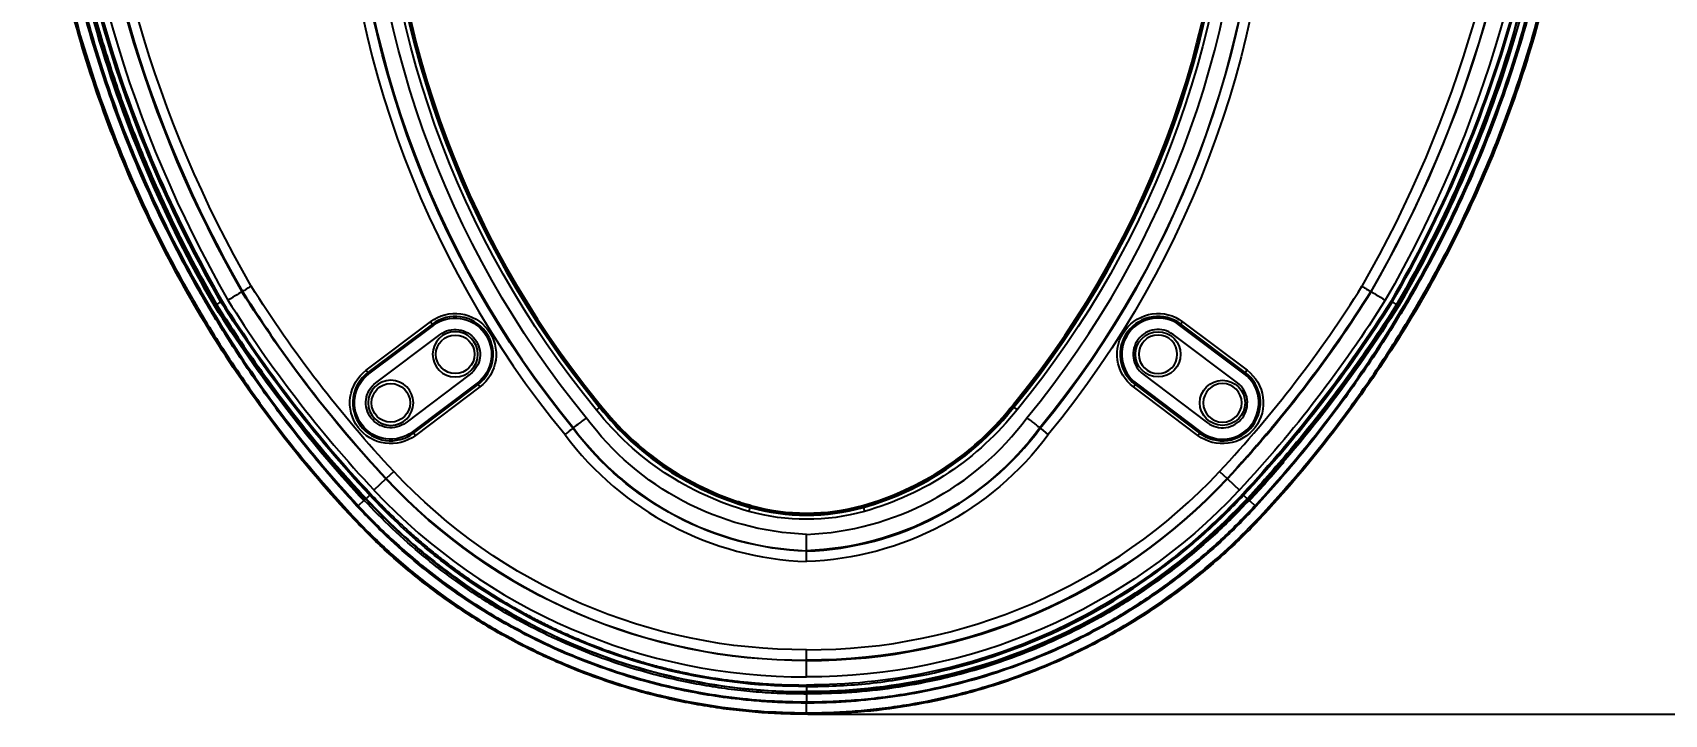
# Model space of a CAD drawing. Header units: millimetres. Extents: x 28 to 2425, y 8 to 1657.
# Drawn here: x 1757 to 2150.1, y 871.2 to 1035.6 of the extents above; entities that cross this region are included whole.
import ezdxf

# ---------------------------------------------------------------- set-up
doc = ezdxf.new("R2010")
doc.units = ezdxf.units.MM
doc.layers.get('Defpoints').update_dxf_attribs({"linetype": 'CONTINUOUS'})
doc.layers.add('1LINE', color=7, linetype='CONTINUOUS')
doc.styles.add('Annotative', font='malgun.ttf')
doc.dimstyles.new('WOO', dxfattribs={"dimtxt": 20, "dimasz": 2, "dimexe": 1.25, "dimexo": 0.3, "dimgap": 1, "dimtad": 1, "dimdec": 1, "dimzin": 1, "dimdsep": 46, "dimtxsty": 'Annotative', "dimcen": 0, "dimclrd": 1, "dimclre": 1, "dimclrt": 2, "dimadec": 0, "dimazin": 0, "dimtfac": 1, "dimtdec": 1, "dimtofl": 0, "dimtmove": 0, "dimatfit": 3, "dimfxl": 0, "dimarcsym": 0})

# ---------------------------------------------------------------- blocks, each defined once
blk = doc.blocks.new('*D14')
at = {"layer": '1LINE', "color": 1, "lineweight": -2}
for p, q in [((2013.95, 1333.25), (2249.57, 1333.25)), ((2248.32, 1331.25), (2248.32, 873.21)), ((1943.76, 871.21), (2249.57, 871.21))]:
    blk.add_line(p, q, dxfattribs=at)
at = {"layer": '1LINE', "color": 1}
for points in [[(2247.99, 1331.25), (2248.66, 1331.25), (2248.32, 1333.25)], [(2247.99, 873.21), (2248.66, 873.21), (2248.32, 871.21)]]:
    blk.add_solid(points, dxfattribs=at)
at = {"layer": 'Defpoints', "color": 0}
for p in [(2013.65, 1333.25), (1943.46, 871.21), (2248.32, 871.21)]:
    blk.add_point(p, dxfattribs=at)
at = {"layer": '1LINE', "color": 2, "insert": (2236.99, 1102.23), "char_height": 20, "attachment_point": 5, "rotation": 90, "style": 'Annotative'}
blk.add_mtext('462', dxfattribs=at)
blk = doc.blocks.new('*D15')
at = {"layer": '1LINE', "color": 1, "lineweight": -2}
for p, q in [((2013.95, 1383.25), (2293.16, 1383.25)), ((2291.91, 1381.25), (2291.91, 873.21)), ((1943.76, 871.21), (2293.16, 871.21))]:
    blk.add_line(p, q, dxfattribs=at)
at = {"layer": '1LINE', "color": 1}
for points in [[(2291.57, 1381.25), (2292.24, 1381.25), (2291.91, 1383.25)], [(2291.57, 873.21), (2292.24, 873.21), (2291.91, 871.21)]]:
    blk.add_solid(points, dxfattribs=at)
at = {"layer": 'Defpoints', "color": 0}
for p in [(2013.65, 1383.25), (1943.46, 871.21), (2291.91, 871.21)]:
    blk.add_point(p, dxfattribs=at)
at = {"layer": '1LINE', "color": 2, "insert": (2280.57, 1127.23), "char_height": 20, "attachment_point": 5, "rotation": 90, "style": 'Annotative'}
blk.add_mtext('500', dxfattribs=at)

msp = doc.modelspace()

# ---------------------------------------------------------------- linework, layer by layer
at = {"layer": '1LINE', "linetype": 'Continuous'}
for p, q in [((2086.1, 969.69), (2086.1, 969.69)), ((1837.36, 954.19), (1852.88, 965.88)), ((1853.3, 965.32), (1837.78, 953.63)), ((1838.02, 953.31), (1853.54, 965.01)), ((1852.88, 965.88), (1853.3, 965.32)), ((2048.9, 953.31), (2033.38, 965.01)), ((2034.04, 965.88), (2033.62, 965.32)), ((2049.14, 953.63), (2033.62, 965.32)), ((2034.04, 965.88), (2049.56, 954.19)), ((1839.68, 951.11), (1855.2, 962.81)), ((2047.25, 951.11), (2031.72, 962.81)), ((1837.36, 954.19), (1837.78, 953.63)), ((1862.42, 953.23), (1846.9, 941.53)), ((2024.5, 953.23), (2040.03, 941.53)), ((2049.56, 954.19), (2049.14, 953.63)), ((1864.07, 951.03), (1848.55, 939.33)), ((1848.79, 939.01), (1864.31, 950.71)), ((1864.74, 950.15), (1849.21, 938.45)), ((1864.74, 950.15), (1864.31, 950.71)), ((2022.19, 950.15), (2022.61, 950.71)), ((2037.71, 938.45), (2022.19, 950.15)), ((2022.61, 950.71), (2038.13, 939.01)), ((2022.85, 951.03), (2038.37, 939.33)), ((1893.07, 946.66), (1892.83, 946.47)), ((1894.51, 944.88), (1894.28, 944.69)), ((1992.44, 944.92), (1992.68, 944.73)), ((1993.96, 946.79), (1994.19, 946.6)), ((1849.21, 938.45), (1848.79, 939.01)), ((2037.71, 938.45), (2038.13, 939.01)), ((1842.09, 928), (1839.19, 925.29)), ((1842.09, 928), (1842.19, 928.09)), ((1843.99, 929.77), (1842.19, 928.09)), ((2042.93, 929.77), (2044.73, 928.09)), ((2044.83, 928), (2044.73, 928.09)), ((2044.83, 928), (2047.74, 925.29)), ((1836.76, 922.75), (1835.44, 921.52)), ((1836.89, 922.8), (1837.11, 923)), ((1929.79, 921.11), (1929.52, 920.15)), ((1929.93, 921.59), (1929.85, 921.3)), ((1957, 921.59), (1957.08, 921.3)), ((1957.13, 921.11), (1957.4, 920.15)), ((2050.03, 922.8), (2049.81, 923)), ((2050.16, 922.75), (2051.48, 921.52)), ((1943.46, 871.56), (1943.46, 873.92))]:
    msp.add_line(p, q, dxfattribs=at)
at = {"layer": '1LINE', "linetype": 'Continuous', "extrusion": (0, 0, -1)}
for centre, radius in [((-1858.81, 958.02), 5.45), ((-2028.11, 958.02), 4.65), ((-1843.29, 946.32), 5.45), ((-2043.64, 946.32), 4.65)]:
    msp.add_circle(centre, radius, dxfattribs=at)
at = {"layer": '1LINE', "linetype": 'Continuous'}
for centre, radius in [((2028.11, 958.02), 5.45), ((1858.81, 958.02), 4.65), ((2043.64, 946.32), 5.45), ((1843.29, 946.32), 4.65)]:
    msp.add_circle(centre, radius, dxfattribs=at)
for centre, radius, start, end in [((2060.18, 1118.33), 295.42, 182.3989, 209.8965), ((2060.18, 1118.33), 291.35, 182.3969, 209.8817), ((1826.74, 1118.33), 288.89, 330.1275, 357.6013), ((1826.74, 1118.33), 291.48, 330.1178, 357.6011), ((2069.68, 1090.06), 238.61, 179.763, 219.3872), ((2069.68, 1090.06), 236.01, 179.7651, 219.388), ((2069.68, 1090.06), 228, 179.7451, 219.4412), ((2069.68, 1090.06), 227.5, 179.7439, 219.0729), ((1817.24, 1090.06), 228, 320.5815, 0.2549), ((1817.24, 1090.06), 227.5, 320.967, 0.2561), ((1817.24, 1090.06), 232.07, 320.5876, 0.2373), ((1817.24, 1090.06), 236.15, 320.6128, 0.2344), ((2059.45, 1130.79), 301.21, 212.0215, 223.0142), ((2059.45, 1130.79), 297.13, 212.036, 223.0142), ((1827.47, 1130.79), 294.67, 316.9858, 327.955), ((1827.47, 1130.79), 297.27, 316.9858, 327.9645), ((-1988.66, -2204.88), 4999.7, 39.04663, 39.07291), ((1948.88, 988.98), 70.5, 218.3741, 254.2951), ((1948.88, 988.98), 70, 219.0466, 254.2951), ((1938.05, 988.98), 70, 285.7049, 320.9945), ((1938.05, 988.98), 70.5, 285.7049, 321.6984), ((5877.87, -2202.05), 4999.7, 140.96699, 140.9945), ((1946.21, 983.96), 73.35, 216.5428, 267.8556), ((1940.72, 983.96), 69.41, 272.2662, 323.5371), ((1940.72, 983.96), 73.48, 272.1405, 323.4546), ((1946.21, 983.96), 75.95, 216.6375, 267.929), ((1942.93, 1022.07), 137.77, 223.0142, 270.2229), ((1944, 1022.07), 135.3, 269.773, 316.9858), ((1944, 1022.07), 137.9, 269.7773, 316.9858), ((1942.93, 1022.07), 141.84, 223.1196, 270.2165), ((1943.46, 969.73), 50.5, 254.2951, 285.7049), ((1943.46, 969.73), 50, 254.2951, 285.7049)]:
    msp.add_arc(centre, radius, start, end, dxfattribs=at)
at = {"layer": '1LINE', "linetype": 'Continuous', "extrusion": (0, 0, -1)}
for centre, radius, start, end in [((-2060.18, 1118.33), 291.48, 330.1178, 357.6011), ((-2060.18, 1118.33), 288.89, 330.1275, 357.6013), ((-1826.74, 1118.33), 291.35, 182.3969, 209.8817), ((-1826.74, 1118.33), 295.42, 182.3989, 209.8965), ((-2069.68, 1090.06), 236.15, 320.6128, 0.2344), ((-2069.68, 1090.06), 232.07, 320.5876, 0.2373), ((-2069.68, 1090.06), 229, 320.5611, 0.2523), ((-2069.68, 1090.06), 227.8, 320.9271, 0.2554), ((-1817.24, 1090.06), 229, 179.7477, 219.416), ((-1817.24, 1090.06), 227.8, 179.7446, 219.033), ((-1817.24, 1090.06), 236.01, 179.7651, 219.388), ((-1817.24, 1090.06), 238.61, 179.763, 219.3872), ((-2059.45, 1130.79), 297.27, 316.9858, 327.9645), ((-2059.45, 1130.79), 294.67, 316.9858, 327.955), ((-1827.47, 1130.79), 297.13, 212.036, 223.0142), ((-1827.47, 1130.79), 301.21, 212.0215, 223.0142), ((-1948.88, 988.98), 71.5, 285.7049, 321.6184), ((1988.66, -2204.88), 5000, 140.92709, 140.95337), ((-1948.88, 988.98), 70.3, 285.7049, 320.9534), ((-1938.05, 988.98), 70.3, 219.0055, 254.2951), ((-1938.05, 988.98), 71.5, 218.3094, 254.2951), ((-5877.87, -2202.05), 5000, 39.0055, 39.03301), ((-1946.21, 983.96), 73.48, 272.1405, 323.4546), ((-1946.21, 983.96), 69.41, 272.2662, 323.5371), ((-1940.72, 983.96), 73.35, 216.5428, 267.8556), ((-1940.72, 983.96), 75.95, 216.6375, 267.929), ((-1942.93, 1022.07), 137.9, 269.7773, 316.9858), ((-1942.93, 1022.07), 135.3, 269.773, 316.9858), ((-1944, 1022.07), 137.77, 223.0142, 270.2229), ((-1944, 1022.07), 141.84, 223.1196, 270.2165), ((-1943.46, 969.73), 51.5, 254.2951, 285.7049), ((-1943.46, 969.73), 50.3, 254.2951, 285.7049)]:
    msp.add_arc(centre, radius, start, end, dxfattribs=at)
at = {"layer": '1LINE', "linetype": 'Continuous'}
for centre, major_axis, ratio, start_param, end_param in [((1835.22, 921.32), (0.22, 0.203), 0.01064, 0.12218, 1.560981), ((2051.7, 921.32), (-0.22, 0.203), 0.01064, 4.722204, 6.161005), ((1833.48, 919.71), (0.257, 0.237), 0.010238, 1.561351, 3.263772), ((2053.44, 919.71), (0.257, -0.237), 0.010238, 6.161006, 7.863427)]:
    msp.add_ellipse(centre, major_axis=major_axis, ratio=ratio, start_param=start_param, end_param=end_param, dxfattribs=at)
for points, degree, knots in [([(1833.23, 919.48), (1821.47, 932.22), (1811.02, 945.83), (1797.26, 967.46), (1792.99, 974.88), (1785.09, 990.13), (1781.45, 998.01), (1771.66, 1021.99), (1766.65, 1038.35), (1761.35, 1063.41), (1759.95, 1071.85), (1757.91, 1088.92), (1757.26, 1097.56), (1757.01, 1106.2)], 3, [0, 0, 0, 0, 0.25, 0.25, 0.375, 0.375, 0.5, 0.5, 0.75, 0.75, 0.875, 0.875, 1, 1, 1, 1]), ([(1757.36, 1106.25), (1757.47, 1103.38), (1757.68, 1097.63), (1758.34, 1089.03), (1759.37, 1079.06), (1760.99, 1067.75), (1764.15, 1050.94), (1769.51, 1030.21), (1778.17, 1005.96), (1787.18, 986.45), (1795.41, 971.38), (1802.8, 959.16), (1811.64, 946.17), (1822.06, 932.53), (1829.67, 923.99), (1833.48, 919.72)], 3, [0, 0, 0, 0, 0.041983, 0.083938, 0.125902, 0.188283, 0.250659, 0.375347, 0.500034, 0.625611, 0.687896, 0.750197, 0.833482, 0.916651, 1, 1, 1, 1]), ([(1835.22, 921.32), (1833.31, 923.43), (1829.49, 927.63), (1824.02, 934.15), (1818.73, 940.81), (1813.65, 947.63), (1808.76, 954.59), (1803.32, 962.88), (1797.45, 972.57), (1789.29, 987.53), (1780.36, 1006.88), (1771.77, 1030.94), (1766.45, 1051.51), (1763.31, 1068.18), (1761.52, 1080.82), (1760.26, 1093.56), (1759.9, 1102.1), (1759.72, 1106.38)], 3, [0, 0, 0, 0, 0.041718, 0.083354, 0.124946, 0.166531, 0.208144, 0.249825, 0.31212, 0.374408, 0.499983, 0.62466, 0.749351, 0.81172, 0.874106, 0.937039, 1, 1, 1, 1]), ([(1760.02, 1106.37), (1760.26, 1097.82), (1760.9, 1089.26), (1762.92, 1072.37), (1764.3, 1064.01), (1769.55, 1039.2), (1774.5, 1023.01), (1784.19, 999.26), (1787.79, 991.47), (1795.61, 976.37), (1799.83, 969.02), (1813.46, 947.6), (1823.8, 934.14), (1835.44, 921.52)], 3, [0, 0, 0, 0, 0.125, 0.125, 0.25, 0.25, 0.5, 0.5, 0.625, 0.625, 0.75, 0.75, 1, 1, 1, 1]), ([(1800.82, 969.69), (1794.81, 980.08), (1789.4, 990.85), (1779.95, 1012.88), (1775.89, 1024.15), (1769.15, 1047.22), (1766.51, 1058.9), (1762.63, 1082.56), (1761.39, 1094.54), (1760.84, 1106.54)], 3, [0, 0, 0, 0, 0.25, 0.25, 0.5, 0.5, 0.75, 0.75, 1, 1, 1, 1]), ([(1761.13, 1106.56), (1761.69, 1094.57), (1762.92, 1082.6), (1766.8, 1058.97), (1769.44, 1047.3), (1776.17, 1024.25), (1780.23, 1012.99), (1789.67, 990.99), (1795.07, 980.23), (1801.08, 969.84)], 3, [0, 0, 0, 0, 0.25, 0.25, 0.5, 0.5, 0.75, 0.75, 1, 1, 1, 1]), ([(1801.22, 969.94), (1789.16, 990.79), (1779.74, 1012.69), (1769.65, 1047.14), (1766.98, 1058.93), (1763.09, 1082.61), (1761.85, 1094.54), (1761.3, 1106.57)], 3, [0, 0, 0, 0, 0.5, 0.5, 0.75, 0.75, 1, 1, 1, 1]), ([(1761.45, 1106.58), (1761.55, 1104.68), (1761.91, 1098.16), (1763.09, 1084.33), (1766.28, 1062.49), (1771.39, 1040.82), (1777.38, 1022.09), (1781.44, 1011.19), (1784.84, 1002.98), (1788.12, 995.47), (1792.24, 986.78), (1796.98, 977.7), (1800.02, 972.35), (1801.34, 970.02)], 3, [0, 0, 0, 0, 0.039683, 0.136453, 0.289884, 0.500306, 0.600491, 0.700436, 0.74325, 0.786024, 0.871538, 0.944075, 1, 1, 1, 1]), ([(1802.37, 970.63), (1797.05, 979.96), (1792.11, 989.48), (1782.46, 1011.33), (1777.93, 1023.65), (1770.57, 1048.88), (1767.78, 1061.68), (1764.17, 1085.2), (1763.2, 1095.92), (1762.64, 1106.65)], 3, [0, 0, 0, 0, 0.224918, 0.224918, 0.499954, 0.499954, 0.774989, 0.774989, 1, 1, 1, 1]), ([(1762.99, 1106.67), (1763.62, 1094.76), (1764.76, 1082.94), (1768.62, 1059.54), (1771.22, 1047.93), (1777.89, 1025.01), (1781.95, 1013.77), (1791.33, 991.82), (1796.77, 981.18), (1802.68, 970.81)], 3, [0, 0, 0, 0, 0.25, 0.25, 0.5, 0.5, 0.75, 0.75, 1, 1, 1, 1]), ([(2051.48, 921.52), (2063.13, 934.14), (2073.46, 947.6), (2087.09, 969.02), (2091.32, 976.37), (2099.13, 991.47), (2102.73, 999.26), (2112.42, 1023.01), (2117.37, 1039.2), (2122.62, 1064.01), (2124.01, 1072.37), (2126.02, 1089.26), (2126.66, 1097.82), (2126.9, 1106.37)], 3, [0, 0, 0, 0, 0.25, 0.25, 0.375, 0.375, 0.5, 0.5, 0.75, 0.75, 0.875, 0.875, 1, 1, 1, 1]), ([(2127.2, 1106.38), (2127.09, 1103.53), (2126.88, 1097.83), (2126.24, 1089.3), (2125.21, 1079.41), (2123.61, 1068.18), (2120.47, 1051.51), (2115.16, 1030.94), (2106.57, 1006.88), (2097.64, 987.53), (2089.47, 972.57), (2082.14, 960.46), (2073.37, 947.56), (2063.03, 934.03), (2055.48, 925.56), (2051.7, 921.32)], 3, [0, 0, 0, 0, 0.041983, 0.083938, 0.125902, 0.188284, 0.25066, 0.375348, 0.500034, 0.625611, 0.687896, 0.750198, 0.833482, 0.916651, 1, 1, 1, 1]), ([(2053.44, 919.72), (2055.36, 921.84), (2059.21, 926.08), (2064.73, 932.65), (2070.06, 939.36), (2075.19, 946.23), (2080.11, 953.25), (2085.6, 961.61), (2091.51, 971.38), (2099.74, 986.45), (2108.75, 1005.96), (2117.41, 1030.21), (2122.77, 1050.94), (2125.94, 1067.75), (2127.74, 1080.49), (2129.02, 1093.33), (2129.38, 1101.94), (2129.56, 1106.25)], 3, [0, 0, 0, 0, 0.041718, 0.083355, 0.124947, 0.166531, 0.208145, 0.249825, 0.312121, 0.374409, 0.499983, 0.624661, 0.749352, 0.81172, 0.874107, 0.937039, 1, 1, 1, 1]), ([(2129.91, 1106.2), (2129.66, 1097.56), (2129.02, 1088.92), (2126.97, 1071.85), (2125.57, 1063.41), (2120.27, 1038.35), (2115.26, 1021.99), (2105.47, 998.01), (2101.83, 990.13), (2093.94, 974.88), (2089.67, 967.46), (2075.9, 945.83), (2065.45, 932.22), (2053.69, 919.48)], 3, [0, 0, 0, 0, 0.125, 0.125, 0.25, 0.25, 0.5, 0.5, 0.625, 0.625, 0.75, 0.75, 1, 1, 1, 1]), ([(2123.93, 1106.67), (2123.31, 1094.76), (2122.16, 1082.94), (2118.3, 1059.54), (2115.71, 1047.93), (2109.03, 1025.01), (2104.98, 1013.77), (2095.59, 991.82), (2090.16, 981.18), (2084.25, 970.81)], 3, [0, 0, 0, 0, 0.25, 0.25, 0.5, 0.5, 0.75, 0.75, 1, 1, 1, 1]), ([(2084.55, 970.63), (2090.49, 981.05), (2095.95, 991.75), (2105.38, 1013.83), (2109.44, 1025.13), (2116.12, 1048.15), (2118.74, 1059.88), (2122.56, 1083.28), (2123.67, 1094.96), (2124.28, 1106.65)], 3, [0, 0, 0, 0, 0.251507, 0.251507, 0.503014, 0.503014, 0.754521, 0.754521, 1, 1, 1, 1]), ([(2125.48, 1106.58), (2124.9, 1094.61), (2123.7, 1082.66), (2119.81, 1059), (2117.16, 1047.29), (2110.43, 1024.27), (2106.35, 1012.95), (2096.92, 991.01), (2091.54, 980.37), (2085.58, 970.02)], 3, [0, 0, 0, 0, 0.25, 0.25, 0.5, 0.5, 0.75, 0.75, 1, 1, 1, 1]), ([(2085.71, 969.94), (2088.58, 974.94), (2091.33, 979.99), (2096.65, 990.51), (2099.21, 995.98), (2106.39, 1012.63), (2110.52, 1024.08), (2117.34, 1047.39), (2120.02, 1059.25), (2122.94, 1077.23), (2123.73, 1083.24), (2124.93, 1095.03), (2125.34, 1100.8), (2125.62, 1106.57)], 3, [0, 0, 0, 0, 0.120506, 0.120506, 0.247008, 0.247008, 0.500012, 0.500012, 0.753016, 0.753016, 0.879518, 0.879518, 1, 1, 1, 1]), ([(2126.09, 1106.54), (2125.53, 1094.54), (2124.3, 1082.62), (2120.43, 1058.97), (2117.77, 1047.22), (2107.69, 1012.72), (2098.1, 990.42), (2086.1, 969.69)], 3, [0, 0, 0, 0, 0.25, 0.25, 0.5, 0.5, 1, 1, 1, 1]), ([(2085.84, 969.84), (2091.86, 980.24), (2097.23, 990.94), (2106.66, 1012.9), (2110.7, 1024.11), (2114.04, 1035.51)], 3, [0, 0, 0, 0, 0.501977, 0.501977, 1, 1, 1, 1]), ([(2107.06, 1013.84), (2106.3, 1011.85), (2105.51, 1009.87), (2101.48, 1000.02), (2097.88, 992.25), (2091.97, 980.89), (2089.89, 977.11), (2087.72, 973.39)], 3, [0, 0, 0, 0, 0.142604, 0.142604, 0.710463, 0.710463, 1, 1, 1, 1]), ([(1807.45, 973.1), (1807.31, 973.02), (1806.89, 972.77), (1805.66, 972.03), (1804.87, 971.55), (1804.07, 971.08)], 3, [0, 0, 0, 0, 0.5, 0.5, 1, 1, 1, 1]), ([(1809.68, 974.44), (1809.66, 974.43), (1809.65, 974.42), (1809.38, 974.26), (1809.11, 974.1), (1808.65, 973.82), (1808.44, 973.7), (1808.08, 973.48), (1807.93, 973.39), (1807.69, 973.25), (1807.61, 973.2), (1807.57, 973.17)], 3, [0, 0, 0, 0, 0.014776, 0.014776, 0.275581, 0.275581, 0.517071, 0.517071, 0.758535, 0.758535, 1, 1, 1, 1]), ([(2077.24, 974.44), (2077.26, 974.43), (2077.27, 974.42), (2077.55, 974.26), (2077.81, 974.1), (2078.27, 973.82), (2078.48, 973.7), (2078.84, 973.48), (2079, 973.39), (2079.23, 973.25), (2079.31, 973.2), (2079.35, 973.17)], 3, [0, 0, 0, 0, 0.014776, 0.014776, 0.275581, 0.275581, 0.517071, 0.517071, 0.758535, 0.758535, 1, 1, 1, 1]), ([(2079.47, 973.1), (2079.61, 973.02), (2080.03, 972.77), (2081.26, 972.03), (2082.05, 971.55), (2082.85, 971.08)], 3, [0, 0, 0, 0, 0.5, 0.5, 1, 1, 1, 1]), ([(1801.08, 969.84), (1801.07, 969.84), (1801.07, 969.84), (1801.04, 969.82), (1801.02, 969.81), (1800.97, 969.78), (1800.94, 969.76), (1800.9, 969.73), (1800.88, 969.72), (1800.85, 969.7), (1800.84, 969.7), (1800.82, 969.69), (1800.82, 969.69), (1800.82, 969.69)], 3, [0, 0, 0, 0, 0.036177, 0.036177, 0.194263, 0.194263, 0.395725, 0.395725, 0.597157, 0.597157, 0.798578, 0.798578, 1, 1, 1, 1]), ([(1801.08, 969.84), (1808.94, 957.33), (1817.99, 945.57), (1827, 933.86), (1837.11, 923)], 2, [0, 0, 0, 0.5, 0.5, 1, 1, 1]), ([(1801.34, 970.02), (1802.84, 967.68), (1806.07, 962.63), (1809.47, 957.71), (1811.33, 955.1)], 3, [0, 0, 0, 0, 0.464531, 1, 1, 1, 1]), ([(1852.88, 965.88), (1854.96, 967.45), (1857.6, 968.14), (1862.77, 967.4), (1865.13, 966), (1868.24, 961.87), (1868.92, 959.2), (1868.2, 954.09), (1866.82, 951.72), (1864.74, 950.15)], 3, [0, 0, 0, 0, 0.25, 0.25, 0.5, 0.5, 0.75, 0.75, 1, 1, 1, 1]), ([(1864.31, 950.71), (1866.24, 952.16), (1867.54, 954.38), (1868.2, 959.1), (1867.55, 961.61), (1864.69, 965.42), (1862.48, 966.74), (1857.7, 967.42), (1855.23, 966.78), (1853.3, 965.32)], 3, [0, 0, 0, 0, 0.25, 0.25, 0.5, 0.5, 0.75, 0.75, 1, 1, 1, 1]), ([(1853.54, 965.01), (1855.39, 966.4), (1857.75, 967), (1862.32, 966.36), (1864.43, 965.1), (1867.17, 961.45), (1867.79, 959.06), (1867.15, 954.54), (1865.92, 952.42), (1864.07, 951.03)], 3, [0, 0, 0, 0, 0.25, 0.25, 0.5, 0.5, 0.75, 0.75, 1, 1, 1, 1]), ([(2022.19, 950.15), (2020.11, 951.72), (2018.72, 954.09), (2018, 959.2), (2018.69, 961.87), (2021.79, 966), (2024.15, 967.4), (2029.32, 968.14), (2031.96, 967.45), (2034.04, 965.88)], 3, [0, 0, 0, 0, 0.25, 0.25, 0.5, 0.5, 0.75, 0.75, 1, 1, 1, 1]), ([(2033.62, 965.32), (2031.69, 966.78), (2029.22, 967.42), (2024.44, 966.74), (2022.23, 965.42), (2019.37, 961.61), (2018.72, 959.1), (2019.39, 954.38), (2020.68, 952.16), (2022.61, 950.71)], 3, [0, 0, 0, 0, 0.25, 0.25, 0.5, 0.5, 0.75, 0.75, 1, 1, 1, 1]), ([(2033.38, 965.01), (2031.53, 966.4), (2029.17, 967), (2024.6, 966.36), (2022.49, 965.1), (2019.75, 961.45), (2019.13, 959.06), (2019.77, 954.54), (2021, 952.42), (2022.85, 951.03)], 3, [0, 0, 0, 0, 0.25, 0.25, 0.5, 0.5, 0.75, 0.75, 1, 1, 1, 1]), ([(2049.81, 923), (2059.92, 933.86), (2068.93, 945.57), (2077.98, 957.33), (2085.84, 969.84)], 2, [0, 0, 0, 0.5, 0.5, 1, 1, 1]), ([(2085.84, 969.84), (2085.85, 969.84), (2085.85, 969.84), (2085.88, 969.82), (2085.9, 969.81), (2085.95, 969.78), (2085.98, 969.76), (2086.02, 969.73), (2086.04, 969.72), (2086.08, 969.7), (2086.09, 969.7), (2086.1, 969.69), (2086.1, 969.69), (2086.1, 969.69)], 3, [0, 0, 0, 0, 0.036177, 0.036177, 0.194263, 0.194263, 0.395725, 0.395725, 0.597157, 0.597157, 0.798578, 0.798578, 1, 1, 1, 1]), ([(1855.2, 962.81), (1855.83, 963.29), (1856.55, 963.63), (1858.06, 964.02), (1858.89, 964.07), (1861.16, 963.75), (1862.66, 962.87), (1864.53, 960.39), (1864.97, 958.74), (1864.53, 955.63), (1863.68, 954.17), (1862.42, 953.23)], 3, [0, 0, 0, 0, 0.125, 0.125, 0.25, 0.25, 0.5, 0.5, 0.75, 0.75, 1, 1, 1, 1]), ([(2031.72, 962.81), (2031.09, 963.29), (2030.37, 963.63), (2028.86, 964.02), (2028.04, 964.07), (2025.77, 963.75), (2024.26, 962.87), (2022.39, 960.39), (2021.95, 958.74), (2022.39, 955.63), (2023.25, 954.17), (2024.5, 953.23)], 3, [0, 0, 0, 0, 0.125, 0.125, 0.25, 0.25, 0.5, 0.5, 0.75, 0.75, 1, 1, 1, 1]), ([(1811.33, 955.1), (1811.38, 955.03), (1813.63, 951.88), (1819.26, 944.29), (1825.16, 936.99), (1828.8, 932.76)], 3, [0, 0, 0, 0, 0.008417, 0.40926, 1, 1, 1, 1]), ([(1849.21, 938.45), (1847.13, 936.88), (1844.48, 936.2), (1839.34, 936.93), (1836.97, 938.33), (1833.86, 942.46), (1833.17, 945.14), (1833.89, 950.24), (1835.28, 952.62), (1837.36, 954.19)], 3, [0, 0, 0, 0, 0.25, 0.25, 0.5, 0.5, 0.75, 0.75, 1, 1, 1, 1]), ([(1837.78, 953.63), (1835.85, 952.17), (1834.56, 949.96), (1833.89, 945.23), (1834.54, 942.72), (1837.41, 938.91), (1839.62, 937.6), (1844.4, 936.92), (1846.86, 937.56), (1848.79, 939.01)], 3, [0, 0, 0, 0, 0.25, 0.25, 0.5, 0.5, 0.75, 0.75, 1, 1, 1, 1]), ([(1848.55, 939.33), (1846.71, 937.94), (1844.35, 937.33), (1839.78, 937.98), (1837.67, 939.24), (1834.92, 942.88), (1834.3, 945.28), (1834.94, 949.8), (1836.17, 951.92), (1838.02, 953.31)], 3, [0, 0, 0, 0, 0.25, 0.25, 0.5, 0.5, 0.75, 0.75, 1, 1, 1, 1]), ([(2049.56, 954.19), (2051.64, 952.62), (2053.03, 950.24), (2053.75, 945.14), (2053.06, 942.46), (2049.95, 938.33), (2047.59, 936.93), (2042.44, 936.2), (2039.79, 936.88), (2037.71, 938.45)], 3, [0, 0, 0, 0, 0.25, 0.25, 0.5, 0.5, 0.75, 0.75, 1, 1, 1, 1]), ([(2038.13, 939.01), (2040.06, 937.56), (2042.52, 936.92), (2047.31, 937.6), (2049.51, 938.91), (2052.38, 942.72), (2053.03, 945.23), (2052.36, 949.96), (2051.07, 952.17), (2049.14, 953.63)], 3, [0, 0, 0, 0, 0.25, 0.25, 0.5, 0.5, 0.75, 0.75, 1, 1, 1, 1]), ([(2038.37, 939.33), (2040.22, 937.94), (2042.57, 937.33), (2047.15, 937.98), (2049.25, 939.24), (2052, 942.88), (2052.62, 945.28), (2051.98, 949.8), (2050.75, 951.92), (2048.9, 953.31)], 3, [0, 0, 0, 0, 0.25, 0.25, 0.5, 0.5, 0.75, 0.75, 1, 1, 1, 1]), ([(1846.9, 941.53), (1845.64, 940.58), (1844.02, 940.16), (1841.66, 940.49), (1840.91, 940.76), (1839.56, 941.55), (1838.95, 942.1), (1837.57, 943.93), (1837.13, 945.61), (1837.56, 948.7), (1838.41, 950.16), (1839.68, 951.11)], 3, [0, 0, 0, 0, 0.25, 0.25, 0.375, 0.375, 0.5, 0.5, 0.75, 0.75, 1, 1, 1, 1]), ([(2040.03, 941.53), (2041.28, 940.58), (2042.9, 940.16), (2045.26, 940.49), (2046.01, 940.76), (2047.36, 941.55), (2047.97, 942.1), (2049.35, 943.93), (2049.79, 945.61), (2049.36, 948.7), (2048.52, 950.16), (2047.25, 951.11)], 3, [0, 0, 0, 0, 0.25, 0.25, 0.375, 0.375, 0.5, 0.5, 0.75, 0.75, 1, 1, 1, 1]), ([(1892.83, 944.59), (1892.84, 944.59), (1892.85, 944.6), (1892.95, 944.68), (1893.04, 944.76), (1893.2, 944.89), (1893.28, 944.95), (1893.41, 945.05), (1893.46, 945.1), (1893.55, 945.17), (1893.58, 945.19), (1893.6, 945.21), (1893.61, 945.21), (1893.61, 945.21)], 3, [0, 0, 0, 0, 0.029784, 0.029784, 0.244537, 0.244537, 0.45929, 0.45929, 0.674039, 0.674039, 0.888778, 0.888778, 1, 1, 1, 1]), ([(1994.15, 944.66), (1994.14, 944.67), (1994.13, 944.67), (1994.07, 944.72), (1994.03, 944.76), (1993.9, 944.86), (1993.81, 944.93), (1993.67, 945.05), (1993.6, 945.1), (1993.49, 945.19), (1993.45, 945.22), (1993.39, 945.27), (1993.37, 945.28), (1993.37, 945.28)], 3, [0, 0, 0, 0, 0.029118, 0.029118, 0.140288, 0.140288, 0.355066, 0.355066, 0.569835, 0.569835, 0.784598, 0.784598, 1, 1, 1, 1]), ([(1887.17, 940.21), (1887.13, 940.17), (1887.03, 940.09), (1886.67, 939.8), (1886.07, 939.31), (1885.55, 938.88), (1885.27, 938.64)], 3, [0, 0, 0, 0, 0.187839, 0.417237, 0.688026, 1, 1, 1, 1]), ([(1890.38, 942.71), (1889.65, 942.14), (1888.92, 941.57), (1887.79, 940.69), (1887.4, 940.39), (1887.28, 940.29)], 3, [0, 0, 0, 0, 0.5, 0.5, 1, 1, 1, 1]), ([(1996.54, 942.71), (1996.55, 942.7), (1996.57, 942.69), (1996.94, 942.4), (1997.29, 942.13), (1997.96, 941.61), (1998.27, 941.36), (1998.82, 940.94), (1999.06, 940.75), (1999.42, 940.47), (1999.55, 940.36), (1999.63, 940.3), (1999.64, 940.29), (1999.65, 940.29)], 3, [0, 0, 0, 0, 0.010031, 0.010031, 0.251772, 0.251772, 0.493515, 0.493515, 0.735219, 0.735219, 0.976849, 0.976849, 1, 1, 1, 1]), ([(1828.8, 932.76), (1829.22, 932.28), (1832.02, 929.05), (1834.9, 925.9), (1837.34, 923.21)], 3, [0, 0, 0, 0, 0.150304, 1, 1, 1, 1]), ([(1943.46, 877.92), (1933.14, 877.88), (1922.94, 878.97), (1902.6, 883.47), (1892.76, 886.83), (1874.14, 895.47), (1865.18, 900.89), (1852.75, 910.28), (1848.82, 913.65), (1842.69, 919.38), (1840.44, 921.69), (1838.23, 924.04)], 3, [0, 0, 0, 0, 0.262479, 0.262479, 0.524983, 0.524983, 0.787486, 0.787486, 0.918737, 0.918737, 1, 1, 1, 1]), ([(1838.49, 924.28), (1859.39, 902.11), (1886.19, 890.3), (1913.73, 878.16), (1943.46, 878.27)], 2, [0, 0, 0, 0.5, 0.5, 1, 1, 1]), ([(2048.43, 924.28), (2045.06, 920.7), (2041.55, 917.25), (2034.17, 910.76), (2030.31, 907.7), (2018.29, 899.17), (2009.72, 894.26), (1991.72, 886.33), (1982.31, 883.29), (1963.08, 879.24), (1953.26, 878.28), (1943.46, 878.27)], 3, [0, 0, 0, 0, 0.125, 0.125, 0.25, 0.25, 0.5, 0.5, 0.75, 0.75, 1, 1, 1, 1]), ([(1943.46, 877.92), (1948.2, 877.92), (1952.92, 878.12), (1962.6, 879.07), (1967.54, 879.83), (1982.18, 882.88), (1991.73, 885.95), (2010, 893.99), (2018.69, 898.99), (2030.85, 907.67), (2034.76, 910.79), (2040.36, 915.75), (2042.19, 917.44), (2045.58, 920.77), (2047.14, 922.4), (2048.69, 924.04)], 3, [0, 0, 0, 0, 0.120486, 0.120486, 0.24699, 0.24699, 0.499997, 0.499997, 0.753005, 0.753005, 0.879509, 0.879509, 0.942761, 0.942761, 1, 1, 1, 1]), ([(1943.46, 873.92), (1941.76, 873.94), (1938.36, 873.97), (1933.26, 874.25), (1927.33, 874.77), (1920.6, 875.65), (1913.17, 877.01), (1900.88, 879.92), (1888.91, 884.1), (1877.41, 889.49), (1870.7, 893.08), (1864.18, 897), (1857.19, 901.72), (1849.84, 907.36), (1842.22, 914.03), (1837.55, 918.89), (1835.22, 921.32)], 3, [0, 0, 0, 0, 0.041939, 0.083914, 0.125977, 0.188786, 0.251452, 0.312466, 0.500258, 0.562906, 0.625726, 0.688131, 0.750531, 0.833767, 0.916792, 1, 1, 1, 1]), ([(1835.44, 921.52), (1836.88, 919.99), (1839.85, 916.85), (1844.7, 912.27), (1850.01, 907.67), (1855.84, 903.11), (1862.19, 898.64), (1869.09, 894.34), (1876.53, 890.25), (1886.15, 885.69), (1899.69, 880.54), (1914.38, 876.85), (1927.41, 875), (1936.11, 874.32), (1941.24, 874.25), (1943.46, 874.22)], 3, [0, 0, 0, 0, 0.051947, 0.106901, 0.164861, 0.225826, 0.289798, 0.356776, 0.426759, 0.499748, 0.619845, 0.784338, 0.873138, 0.945027, 1, 1, 1, 1]), ([(1943.46, 876.1), (1941.58, 876.12), (1937.76, 876.15), (1931.96, 876.49), (1926.04, 877.07), (1919.99, 877.93), (1911.56, 879.51), (1899.85, 882.53), (1884.61, 888.23), (1870.83, 895.39), (1859.59, 902.75), (1851.24, 909.16), (1843.68, 915.77), (1839.12, 920.49), (1836.89, 922.8)], 3, [0, 0, 0, 0, 0.047276, 0.095728, 0.145426, 0.196448, 0.248885, 0.360343, 0.499154, 0.655938, 0.748411, 0.835748, 0.919517, 1, 1, 1, 1]), ([(1943.46, 876.56), (1933.5, 876.53), (1923.5, 877.56), (1904.08, 881.66), (1894.52, 884.75), (1876.25, 892.82), (1867.59, 897.78), (1851.54, 909.23), (1844.05, 915.79), (1837.24, 923.11)], 3, [0, 0, 0, 0, 0.25, 0.25, 0.5, 0.5, 0.75, 0.75, 1, 1, 1, 1]), ([(1837.35, 923.21), (1840.76, 919.59), (1844.33, 916.08), (1851.8, 909.52), (1855.71, 906.43), (1867.91, 897.77), (1876.6, 892.81), (1894.67, 884.86), (1904.2, 881.78), (1923.74, 877.67), (1933.55, 876.67), (1943.46, 876.71)], 3, [0, 0, 0, 0, 0.125, 0.125, 0.25, 0.25, 0.5, 0.5, 0.75, 0.75, 1, 1, 1, 1]), ([(2049.58, 923.21), (2042.79, 915.97), (2035.31, 909.35), (2019.11, 897.81), (2010.44, 892.87), (1992.23, 884.85), (1982.73, 881.78), (1963.29, 877.69), (1953.37, 876.67), (1943.46, 876.71)], 3, [0, 0, 0, 0, 0.25, 0.25, 0.5, 0.5, 0.75, 0.75, 1, 1, 1, 1]), ([(1943.46, 876.56), (1953.38, 876.53), (1963.31, 877.55), (1982.77, 881.64), (1992.28, 884.71), (2010.51, 892.74), (2019.19, 897.69), (2035.4, 909.24), (2042.89, 915.86), (2049.68, 923.12)], 3, [0, 0, 0, 0, 0.25, 0.25, 0.5, 0.5, 0.75, 0.75, 1, 1, 1, 1]), ([(1943.46, 876.4), (1950.97, 876.37), (1958.49, 877.15), (1965.96, 877.92), (1973.29, 879.48), (1987.82, 882.55), (2001.52, 888.6), (2004.94, 890.1), (2011.65, 893.49), (2014.91, 895.34), (2021.37, 899.03), (2039.62, 912.04), (2049.81, 923)], 2, [0, 0, 0, 0.125, 0.125, 0.25, 0.25, 0.5, 0.5, 0.5625, 0.625, 0.625, 0.75, 1, 1, 1]), ([(2050.03, 922.8), (2048.72, 921.42), (2046.08, 918.64), (2041.86, 914.62), (2037.39, 910.67), (2032.64, 906.81), (2026.34, 902.11), (2016.25, 895.47), (2002.48, 888.31), (1987.31, 882.61), (1974.31, 879.22), (1963.21, 877.3), (1953.21, 876.26), (1946.66, 876.15), (1943.46, 876.1)], 3, [0, 0, 0, 0, 0.047534, 0.096194, 0.146032, 0.197109, 0.249489, 0.342945, 0.499621, 0.637565, 0.748358, 0.835979, 0.919733, 1, 1, 1, 1]), ([(1943.46, 874.22), (1945.12, 874.23), (1948.7, 874.27), (1954.42, 874.59), (1960.88, 875.2), (1972.39, 876.85), (1986.53, 880.29), (2002.22, 886.22), (2014.82, 892.47), (2025.95, 899.33), (2035.69, 906.56), (2044.16, 913.9), (2049.11, 919.05), (2051.48, 921.52)], 3, [0, 0, 0, 0, 0.041123, 0.088393, 0.141809, 0.201372, 0.375979, 0.500292, 0.615615, 0.72325, 0.823193, 0.915443, 1, 1, 1, 1]), ([(2051.7, 921.32), (2050.31, 919.85), (2047.53, 916.91), (2043.15, 912.72), (2038.6, 908.71), (2033.89, 904.89), (2028.61, 900.97), (2022.74, 897), (2016.23, 893.08), (2009.51, 889.49), (1998.02, 884.1), (1982.41, 878.66), (1965.59, 875.36), (1954.57, 874.29), (1948.23, 873.97), (1945.05, 873.93), (1943.46, 873.92)], 3, [0, 0, 0, 0, 0.049977, 0.099832, 0.14965, 0.199517, 0.249517, 0.311916, 0.37433, 0.437154, 0.499806, 0.687611, 0.84327, 0.921573, 0.960821, 1, 1, 1, 1]), ([(1943.46, 871.21), (1941.4, 871.24), (1937.27, 871.29), (1931.09, 871.69), (1924.93, 872.32), (1918.8, 873.22), (1912.72, 874.36), (1906.68, 875.76), (1900.71, 877.4), (1894.82, 879.28), (1889, 881.41), (1881.07, 884.69), (1871.35, 889.47), (1860.32, 896.14), (1850.31, 903.44), (1841.25, 911.16), (1835.86, 916.74), (1833.23, 919.48)], 3, [0, 0, 0, 0, 0.050006, 0.100011, 0.150017, 0.200023, 0.250029, 0.300034, 0.35004, 0.400046, 0.450052, 0.500058, 0.608033, 0.712016, 0.812006, 0.908001, 1, 1, 1, 1]), ([(1833.48, 919.72), (1834.9, 918.22), (1837.73, 915.22), (1842.21, 910.95), (1846.84, 906.87), (1851.65, 902.97), (1857.39, 898.71), (1861.62, 895.88), (1864.18, 894.28)], 3, [0, 0, 0, 0, 0.154904, 0.309428, 0.463837, 0.618398, 0.773376, 1, 1, 1, 1]), ([(1943.46, 871.56), (1945.41, 871.58), (1949.31, 871.63), (1955.14, 871.98), (1960.94, 872.55), (1968.65, 873.61), (1978.21, 875.5), (1991.88, 879.33), (2007.44, 885.48), (2021.47, 893.22), (2032.02, 900.45), (2039.57, 906.38), (2046.78, 912.76), (2051.22, 917.4), (2053.44, 919.72)], 3, [0, 0, 0, 0, 0.04737, 0.094621, 0.141823, 0.18905, 0.283675, 0.378205, 0.533606, 0.688902, 0.766436, 0.844026, 0.922092, 1, 1, 1, 1]), ([(2053.69, 919.48), (2052.4, 918.1), (2049.74, 915.28), (2045.44, 911.15), (2040.76, 906.98), (2035.66, 902.83), (2030.14, 898.72), (2024.18, 894.71), (2017.76, 890.84), (2010.9, 887.15), (2002.37, 883.14), (1992.15, 879.16), (1980.27, 875.63), (1968.14, 873.1), (1955.84, 871.51), (1947.59, 871.31), (1943.46, 871.21)], 3, [0, 0, 0, 0, 0.04572, 0.0939, 0.14454, 0.197641, 0.253201, 0.311222, 0.371702, 0.434642, 0.500041, 0.600033, 0.700025, 0.800017, 0.900009, 1, 1, 1, 1]), ([(1943.46, 910.67), (1943.46, 910.83), (1943.46, 911.32), (1943.46, 912.76), (1943.46, 913.68), (1943.46, 914.61)], 3, [0, 0, 0, 0, 0.5, 0.5, 1, 1, 1, 1]), ([(1943.46, 908.07), (1943.46, 908.08), (1943.46, 908.09), (1943.46, 908.2), (1943.46, 908.3), (1943.46, 908.67), (1943.46, 908.94), (1943.46, 909.44), (1943.46, 909.68), (1943.46, 910.06), (1943.46, 910.23), (1943.46, 910.43), (1943.46, 910.49), (1943.46, 910.53)], 3, [0, 0, 0, 0, 0.010711, 0.010711, 0.092416, 0.092416, 0.334333, 0.334333, 0.575955, 0.575955, 0.817453, 0.817453, 1, 1, 1, 1]), ([(1864.18, 894.28), (1865.98, 893.16), (1872.22, 889.45), (1883.22, 883.95), (1894.89, 879.52), (1901.92, 877.43), (1904.14, 876.82)], 3, [0, 0, 0, 0, 0.145216, 0.497674, 0.841678, 1, 1, 1, 1]), ([(1943.46, 884.31), (1943.46, 884.35), (1943.46, 884.45), (1943.46, 884.73), (1943.46, 884.91), (1943.46, 885.33), (1943.46, 885.57), (1943.46, 886.09), (1943.46, 886.37), (1943.46, 886.69), (1943.46, 886.73), (1943.46, 886.77)], 3, [0, 0, 0, 0, 0.241578, 0.241578, 0.483157, 0.483157, 0.724736, 0.724736, 0.96766, 0.96766, 1, 1, 1, 1]), ([(1943.46, 880.23), (1943.46, 880.28), (1943.46, 880.33), (1943.46, 880.51), (1943.46, 880.65), (1943.46, 881.23), (1943.46, 881.66), (1943.46, 882.46), (1943.46, 882.83), (1943.46, 883.44), (1943.46, 883.7), (1943.46, 884.02), (1943.46, 884.11), (1943.46, 884.17)], 3, [0, 0, 0, 0, 0.026188, 0.026188, 0.098283, 0.098283, 0.33998, 0.33998, 0.581673, 0.581673, 0.823366, 0.823366, 1, 1, 1, 1]), ([(1904.14, 876.82), (1905.67, 876.41), (1910.98, 875.05), (1920.18, 873.25), (1931.78, 871.82), (1939.57, 871.65), (1943.46, 871.56)], 3, [0, 0, 0, 0, 0.119362, 0.413167, 0.706279, 1, 1, 1, 1]), ([(1943.46, 876.69), (1943.46, 876.68), (1943.46, 876.67), (1943.46, 876.65), (1943.46, 876.64), (1943.46, 876.61), (1943.46, 876.59), (1943.46, 876.57), (1943.46, 876.57), (1943.46, 876.56)], 3, [0, 0, 0, 0, 0.125029, 0.125029, 0.263389, 0.263389, 0.759219, 0.759219, 1, 1, 1, 1]), ([(1943.46, 876.1), (1943.46, 875.73), (1943.46, 875.35), (1943.46, 874.72), (1943.46, 874.47), (1943.46, 874.22)], 3, [0, 0, 0, 0, 0.597034, 0.597034, 1, 1, 1, 1])]:
    msp.add_open_spline(points, degree=degree, knots=knots, dxfattribs=at)
for points, degree in [([(1807.45, 973.1), (1807.49, 973.13), (1807.53, 973.15), (1807.57, 973.17)], 3), ([(2079.47, 973.1), (2079.43, 973.13), (2079.39, 973.15), (2079.35, 973.17)], 3), ([(1800.82, 969.69), (1800.82, 969.69)], 1), ([(1836.89, 922.8), (1823.43, 937.26), (1811.34, 952.96), (1800.82, 969.69)], 3), ([(1801.22, 969.94), (1801.22, 969.94), (1801.26, 969.97), (1801.34, 970.02)], 3), ([(1837.24, 923.11), (1823.79, 937.56), (1811.72, 953.23), (1801.22, 969.94)], 3), ([(1801.34, 970.02), (1801.68, 970.22), (1802.03, 970.43), (1802.37, 970.63)], 3), ([(1802.37, 970.63), (1802.45, 970.68), (1802.56, 970.74), (1802.68, 970.81)], 3), ([(1838.23, 924.04), (1824.85, 938.4), (1812.84, 954.03), (1802.37, 970.63)], 3), ([(1802.68, 970.81), (1813.13, 954.22), (1825.12, 938.62), (1838.49, 924.28)], 3), ([(2084.24, 970.81), (2073.79, 954.22), (2061.8, 938.62), (2048.44, 924.28)], 3), ([(2048.7, 924.04), (2062.07, 938.4), (2074.08, 954.03), (2084.55, 970.63)], 3), ([(2086.1, 969.69), (2075.58, 952.96), (2063.49, 937.26), (2050.03, 922.8)], 3), ([(2085.58, 970.02), (2082.12, 964.52), (2078.48, 959.13), (2074.69, 953.86)], 3), ([(2084.55, 970.63), (2084.47, 970.67), (2084.36, 970.74), (2084.25, 970.81)], 3), ([(2085.58, 970.02), (2085.24, 970.22), (2084.89, 970.43), (2084.55, 970.63)], 3), ([(2085.71, 969.94), (2085.71, 969.94), (2085.66, 969.97), (2085.58, 970.02)], 3), ([(2074.69, 953.86), (2070.21, 947.64), (2065.5, 941.58), (2060.58, 935.7)], 3), ([(1836.76, 922.75), (1831.04, 928.9), (1825.62, 935.25), (1820.51, 941.82)], 3), ([(1887.28, 940.29), (1887.24, 940.26), (1887.2, 940.23), (1887.17, 940.21)], 3), ([(1999.65, 940.29), (1999.68, 940.26), (1999.72, 940.23), (1999.75, 940.21)], 3), ([(1999.75, 940.21), (1999.91, 940.08), (2000.76, 939.38), (2001.66, 938.64)], 3), ([(2060.58, 935.7), (2057.02, 931.44), (2053.35, 927.28), (2049.58, 923.21)], 3), ([(2058.38, 931.96), (2055.71, 928.84), (2052.97, 925.77), (2050.16, 922.75)], 3), ([(1837.34, 923.21), (1838.23, 924.04)], 1), ([(1839.18, 925.28), (1839.24, 925.22), (1839.3, 925.15), (1839.36, 925.09)], 3), ([(2047.74, 925.28), (2047.56, 925.09)], 1), ([(2048.69, 924.04), (2048.63, 924.1), (2048.53, 924.19), (2048.44, 924.28)], 3), ([(2049.58, 923.21), (2048.69, 924.04)], 1), ([(1927.53, 922.3), (1927.29, 922.38), (1927.05, 922.47)], 2), ([(1930.2, 921.49), (1929.59, 921.65), (1928.99, 921.83)], 2), ([(2049.68, 923.12), (2049.68, 923.12), (2049.64, 923.15), (2049.58, 923.21)], 3), ([(1943.46, 910.67), (1943.46, 910.62), (1943.46, 910.58), (1943.46, 910.53)], 3), ([(1943.46, 884.17), (1943.46, 884.22), (1943.46, 884.26), (1943.46, 884.31)], 3), ([(1943.46, 878.27), (1943.46, 878.14), (1943.46, 878.01), (1943.46, 877.92)], 3), ([(1943.46, 877.92), (1943.46, 876.71)], 1), ([(1943.46, 876.56), (1943.46, 876.56), (1943.46, 876.56), (1943.46, 876.56)], 3), ([(1943.46, 876.1), (1943.46, 876.08), (1943.46, 876.25), (1943.46, 876.4)], 3), ([(1943.46, 874.22), (1943.46, 874.2), (1943.46, 874.05), (1943.46, 873.92)], 3), ([(1943.46, 871.56), (1943.46, 871.38), (1943.46, 871.19), (1943.46, 871.21)], 3)]:
    msp.add_open_spline(points, degree=degree, dxfattribs=at)
msp.add_rational_spline([(2049.69, 923.11), (2056.4, 930.34), (2062.78, 937.86), (2074.81, 953.5), (2080.45, 961.6), (2085.71, 969.94)], [0.999998276749, 0.999998275782, 0.999998276776, 0.999998277123, 0.999998276471, 0.999998276665], degree=3, knots=[0, 0, 0, 0, 0.500001, 0.500001, 1, 1, 1, 1], dxfattribs=at)
for points, weights in [([(1838.23, 924.04), (1838.34, 924.14), (1838.49, 924.28)], [0.99924656245, 0.924258124104, 1]), ([(1837.24, 923.11), (1837.24, 923.11), (1837.34, 923.21)], [1, 0.924287137682, 0.99918945467])]:
    msp.add_rational_spline(points, weights, degree=2, dxfattribs=at)

# ---------------------------------------------------------------- dimensions: what is measured, and where the dimension line sits
at = {"layer": '1LINE'}
dim = msp.add_linear_dim(base=(2291.91, 871.21), p1=(2013.65, 1383.25), p2=(1943.46, 871.21), angle=90, text='500', dimstyle='WOO', override={"dimdec": 0}, dxfattribs=at)
dim.commit()
dim.dimension.update_dxf_attribs({"geometry": '*D15', "text_midpoint": (2280.57, 1127.23)})
dim = msp.add_linear_dim(base=(2248.32, 871.21), p1=(2013.65, 1333.25), p2=(1943.46, 871.21), angle=90, dimstyle='WOO', override={"dimdec": 0}, dxfattribs=at)
dim.commit()
dim.dimension.update_dxf_attribs({"geometry": '*D14', "text_midpoint": (2236.99, 1102.23)})

doc.saveas('drawing.dxf')
